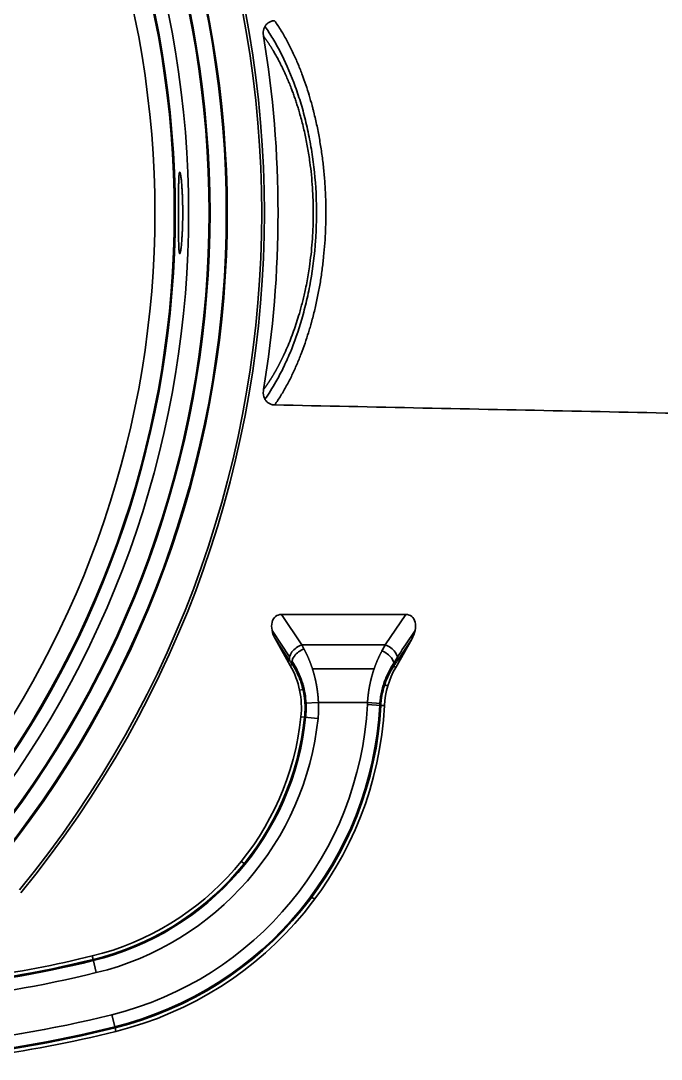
# Model space of a CAD drawing. Header units: millimetres. Extents: x 256 to 2096, y 1004 to 2403.
# Drawn here: x 782.8 to 877.4, y 2030.2 to 2183.4 of the extents above; entities that cross this region are included whole.
import ezdxf

# ---------------------------------------------------------------- set-up
doc = ezdxf.new("R2010")
doc.units = ezdxf.units.MM
doc.layers.add('1', color=7, linetype='Continuous', true_color=0xffffff)

msp = doc.modelspace()

# ---------------------------------------------------------------- linework, layer by layer
at = {"layer": '1', "color": 7, "linetype": 'Continuous', "lineweight": 35}
for p, q in [((824.277, 2091.321), (821.295, 2095.806)), ((821.295, 2095.806), (839.634, 2095.806)), ((836.62, 2091.321), (839.634, 2095.806)), ((819.899, 2093.452), (822.492, 2089.551)), ((839.586, 2091.304), (841.024, 2093.444)), ((822.541, 2088.927), (820.384, 2092.173)), ((820.384, 2092.173), (822.592, 2088.259)), ((824.277, 2091.321), (836.62, 2091.321)), ((838.154, 2088.003), (840.531, 2092.164)), ((838.35, 2088.918), (840.531, 2092.164)), ((822.876, 2088.419), (822.592, 2088.259)), ((837.856, 2088.173), (838.154, 2088.003)), ((834.976, 2087.806), (825.851, 2087.806)), ((836.52, 2085.421), (836.996, 2085.281)), ((823.963, 2084.612), (824.469, 2084.718)), ((826.74, 2082.836), (824.751, 2082.73)), ((826.74, 2082.836), (833.993, 2082.836)), ((835.961, 2082.393), (833.971, 2082.495)), ((835.98, 2082.689), (833.993, 2082.836)), ((835.961, 2082.393), (836.501, 2082.365)), ((824.699, 2080.666), (824.161, 2080.722)), ((826.68, 2080.461), (824.699, 2080.666)), ((815.778, 2059.033), (815.342, 2059.353)), ((825.742, 2054.073), (826.194, 2053.776)), ((793.323, 2045.394), (793.451, 2044.869)), ((793.922, 2042.933), (793.451, 2044.869)), ((796.705, 2034.789), (796.225, 2036.723)), ((796.835, 2034.264), (796.705, 2034.789))]:
    msp.add_line(p, q, dxfattribs=at)
for centre, radius, start, end in [((660.856, 2155.094), 157.508, 320.61471, 39.38529), ((660.856, 2155.094), 157.914, 320.54306, 39.45694), ((660.856, 2155.094), 152.286, 321.60242, 38.39758), ((660.856, 2155.094), 152.423, 321.57578, 38.42422), ((660.856, 2155.094), 149.737, 322.10607, 37.89393), ((660.856, 2155.094), 149.874, 322.07863, 37.92137), ((660.856, 2155.094), 146.722, 322.15246, 37.84754), ((660.856, 2155.094), 144.599, 322.57776, 37.42224), ((660.856, 2155.094), 144.749, 0, 37.42224), ((660.856, 2155.094), 141.738, 0, 37.42224), ((660.856, 2155.094), 159.924, 350.60723, 9.39277), ((660.856, 2155.094), 141.738, 322.57776, 0), ((660.856, 2155.094), 144.749, 322.57776, 0), ((811.552, 2082.029), 12.677, 354.08082, 29.43514), ((849.161, 2081.714), 12.677, 150.26027, 177.05798), ((784.247, 2085.051), 49.79, 283.9208, 357.05798), ((784.247, 2085.051), 51.623, 283.9208, 357.05798), ((784.247, 2085.051), 51.783, 283.9208, 357.05798), ((784.247, 2085.051), 52.323, 283.9208, 357.05798), ((811.552, 2082.029), 13.217, 354.08082, 3.03942), ((811.552, 2082.029), 13.377, 354.08082, 3.03943), ((811.552, 2082.029), 15.21, 354.08082, 3.03942), ((849.161, 2081.714), 15.21, 175.77289, 177.05798), ((849.161, 2081.714), 13.377, 175.7729, 177.05798), ((849.161, 2081.714), 13.217, 175.77289, 177.05798), ((783.701, 2084.917), 40.677, 283.68278, 354.08082), ((783.701, 2084.917), 41.217, 283.68278, 354.08082), ((783.701, 2084.917), 41.377, 283.68278, 354.08082), ((783.701, 2084.917), 43.21, 283.68278, 354.08082), ((751.718, 2216.288), 175.886, 278.21142, 283.68278), ((751.718, 2216.288), 176.426, 275.69435, 283.68278), ((751.718, 2216.288), 176.586, 275.69435, 283.68278), ((751.718, 2216.288), 178.418, 275.69435, 283.68278), ((751.718, 2216.288), 184.999, 275.49116, 283.9208), ((751.718, 2216.288), 186.832, 275.49116, 283.9208), ((751.718, 2216.288), 186.992, 275.49116, 283.9208), ((751.718, 2216.288), 187.532, 277.69828, 283.9208)]:
    msp.add_arc(centre, radius, start, end, dxfattribs=at)
for centre, major_axis, ratio, start_param, end_param in [((822.235, 2092.978), (-1.73, 2.603), 0.6399388, 5.8809843, 7.7403159), ((838.684, 2092.978), (1.747, 2.599), 0.638658, 4.8258968, 6.6886269), ((824.277, 2089.907), (-1.666, -1.107), 0.6399388, 4.310188, 6.1695196), ((836.62, 2089.907), (-1.66, 1.116), 0.638658, 3.2551004, 5.1178306), ((835.604, 2082.836), (6.902, 11.989), 0.0758217, 0.8309842, 1.1395168), ((824.611, 2089.398), (-1.676, -1.092), 0.5889183, 4.3459525, 6.1751349), ((836.126, 2089.161), (-1.674, 1.094), 0.5643979, 3.2473688, 5.065795)]:
    msp.add_ellipse(centre, major_axis=major_axis, ratio=ratio, start_param=start_param, end_param=end_param, dxfattribs=at)
for points, knots in [([(820.274, 2183.449), (820.207, 2183.447), (820.141, 2183.442), (820.009, 2183.425), (819.944, 2183.413), (819.847, 2183.39), (819.799, 2183.377), (819.751, 2183.361), (819.72, 2183.35), (819.704, 2183.345), (819.625, 2183.315), (819.504, 2183.261), (819.391, 2183.193), (819.309, 2183.136), (819.282, 2183.116), (819.229, 2183.075), (819.204, 2183.053), (819.129, 2182.986), (819.082, 2182.939), (818.996, 2182.839), (818.955, 2182.786), (818.899, 2182.703), (818.881, 2182.675), (818.847, 2182.617), (818.831, 2182.588), (818.785, 2182.499), (818.758, 2182.438), (818.711, 2182.314), (818.69, 2182.251), (818.664, 2182.154), (818.656, 2182.121), (818.642, 2182.056), (818.636, 2182.023), (818.608, 2181.859), (818.599, 2181.726), (818.6, 2181.559), (818.601, 2181.526), (818.605, 2181.459), (818.607, 2181.426), (818.616, 2181.326), (818.624, 2181.259), (818.635, 2181.193)], [0, 0, 0, 0, 0.0625, 0.0625, 0.125, 0.125, 0.15625, 0.171875, 0.171875, 0.1875, 0.1875, 0.25, 0.3125, 0.3125, 0.34375, 0.34375, 0.375, 0.375, 0.4375, 0.4375, 0.5, 0.5, 0.53125, 0.53125, 0.5625, 0.5625, 0.625, 0.625, 0.6875, 0.6875, 0.71875, 0.71875, 0.75, 0.75, 0.875, 0.875, 0.90625, 0.90625, 0.9375, 0.9375, 1, 1, 1, 1]), ([(820.274, 2126.739), (820.592, 2127.188), (820.899, 2127.656), (821.492, 2128.616), (821.777, 2129.11), (822.325, 2130.115), (822.587, 2130.627), (823.087, 2131.662), (823.325, 2132.184), (823.778, 2133.234), (823.992, 2133.761), (824.397, 2134.812), (824.588, 2135.337), (824.947, 2136.378), (825.115, 2136.895), (825.351, 2137.659), (825.427, 2137.912), (825.537, 2138.289), (825.592, 2138.477), (825.653, 2138.695), (825.683, 2138.803), (825.698, 2138.857), (825.706, 2138.884), (825.709, 2138.898), (825.711, 2138.904), (825.712, 2138.908), (825.713, 2138.909), (825.713, 2138.91), (825.713, 2138.911), (825.713, 2138.911), (825.713, 2138.911), (825.885, 2139.534), (826.21, 2140.797), (826.493, 2142.084), (826.756, 2143.38), (826.876, 2144.032), (827.096, 2145.343), (827.294, 2146.659), (827.449, 2147.979), (827.583, 2149.297), (827.639, 2149.956), (827.731, 2151.267), (827.766, 2151.921), (827.804, 2152.895), (827.819, 2153.38), (827.831, 2153.944), (827.835, 2154.225), (827.836, 2154.365), (827.837, 2154.435), (827.837, 2154.47), (827.838, 2154.487), (827.838, 2154.496), (827.838, 2154.5), (827.838, 2154.502), (827.838, 2154.504), (827.844, 2155.164), (827.84, 2155.831), (827.811, 2157.178), (827.785, 2157.858), (827.712, 2159.228), (827.664, 2159.918), (827.544, 2161.303), (827.473, 2161.999), (827.306, 2163.391), (827.21, 2164.088), (826.993, 2165.48), (826.873, 2166.174), (826.608, 2167.557), (826.464, 2168.244), (826.229, 2169.267), (826.107, 2169.776), (825.956, 2170.365), (825.879, 2170.659), (825.84, 2170.805), (825.821, 2170.878), (825.811, 2170.915), (825.806, 2170.933), (825.804, 2170.942), (825.802, 2170.947), (825.802, 2170.949), (825.802, 2170.95), (825.801, 2170.951), (825.801, 2170.951), (825.801, 2170.951), (825.67, 2171.438), (825.528, 2171.937), (825.221, 2172.956), (825.056, 2173.476), (824.701, 2174.529), (824.511, 2175.063), (824.105, 2176.139), (823.89, 2176.68), (823.431, 2177.763), (823.189, 2178.304), (822.677, 2179.379), (822.407, 2179.913), (821.842, 2180.963), (821.546, 2181.48), (820.929, 2182.486), (820.608, 2182.977), (820.274, 2183.449)], [0, 0, 0, 0, 0.03125, 0.03125, 0.0625, 0.0625, 0.09375, 0.09375, 0.125, 0.125, 0.15625, 0.15625, 0.1875, 0.1875, 0.21875, 0.21875, 0.234375, 0.234375, 0.2421875, 0.2460938, 0.2480469, 0.2490234, 0.2495117, 0.2497559, 0.2498779, 0.249939, 0.2499695, 0.2499847, 0.2499924, 0.2499924, 0.25, 0.25, 0.28125, 0.3125, 0.3125, 0.34375, 0.34375, 0.375, 0.40625, 0.40625, 0.4375, 0.4375, 0.46875, 0.46875, 0.484375, 0.4921875, 0.4960938, 0.4980469, 0.4990234, 0.4995117, 0.4997559, 0.4998779, 0.499939, 0.499939, 0.5, 0.5, 0.53125, 0.53125, 0.5625, 0.5625, 0.59375, 0.59375, 0.625, 0.625, 0.65625, 0.65625, 0.6875, 0.6875, 0.71875, 0.71875, 0.734375, 0.7421875, 0.7460938, 0.7480469, 0.7490234, 0.7495117, 0.7497559, 0.7498779, 0.749939, 0.7499695, 0.7499847, 0.7499924, 0.7499924, 0.75, 0.75, 0.78125, 0.78125, 0.8125, 0.8125, 0.84375, 0.84375, 0.875, 0.875, 0.90625, 0.90625, 0.9375, 0.9375, 0.96875, 0.96875, 1, 1, 1, 1]), ([(818.841, 2127.581), (819.4, 2128.372), (819.945, 2129.233), (820.84, 2130.812), (821.198, 2131.492), (821.721, 2132.567), (821.893, 2132.936), (822.23, 2133.685), (822.395, 2134.066), (823.198, 2136.003), (823.78, 2137.656), (824.546, 2140.299), (824.783, 2141.208), (825.11, 2142.615), (825.214, 2143.093), (825.411, 2144.057), (825.503, 2144.543), (825.932, 2146.983), (826.178, 2148.982), (826.39, 2152.049), (826.434, 2153.083), (826.46, 2154.653), (826.462, 2155.177), (826.451, 2156.218), (826.439, 2156.737), (826.344, 2159.32), (826.162, 2161.354), (825.804, 2163.857), (825.726, 2164.357), (825.557, 2165.344), (825.468, 2165.832), (825.182, 2167.275), (824.969, 2168.214), (824.503, 2170.046), (824.25, 2170.939), (823.704, 2172.68), (823.411, 2173.53), (822.492, 2175.973), (821.824, 2177.469), (820.756, 2179.53), (820.388, 2180.187), (819.634, 2181.437), (819.251, 2182.024), (818.857, 2182.584), (818.849, 2182.595), (818.841, 2182.606)], [0, 0, 0, 0, 0.0674987, 0.0674987, 0.1140783, 0.1140783, 0.137368, 0.137368, 0.1606578, 0.1606578, 0.2538168, 0.2538168, 0.3003964, 0.3003964, 0.3236861, 0.3236861, 0.3469759, 0.3469759, 0.4401349, 0.4401349, 0.4867145, 0.4867145, 0.5100042, 0.5100042, 0.533294, 0.533294, 0.626453, 0.626453, 0.6497428, 0.6497428, 0.6730326, 0.6730326, 0.7196121, 0.7196121, 0.7661916, 0.7661916, 0.8127712, 0.8127712, 0.9059302, 0.9059302, 0.9525097, 0.9525097, 0.9990893, 0.9990893, 1, 1, 1, 1]), ([(818.635, 2128.994), (818.648, 2129.011), (818.673, 2129.044), (818.71, 2129.095), (818.747, 2129.146), (818.784, 2129.198), (818.821, 2129.249), (818.858, 2129.301), (818.895, 2129.353), (818.932, 2129.405), (818.969, 2129.457), (819.006, 2129.51), (819.043, 2129.563), (819.079, 2129.616), (819.116, 2129.669), (819.153, 2129.722), (819.189, 2129.776), (819.226, 2129.83), (819.262, 2129.884), (819.299, 2129.938), (819.335, 2129.992), (819.371, 2130.047), (819.407, 2130.102), (819.444, 2130.157), (819.48, 2130.212), (819.516, 2130.268), (819.552, 2130.324), (819.588, 2130.379), (819.624, 2130.436), (819.66, 2130.492), (819.695, 2130.548), (819.731, 2130.605), (819.767, 2130.662), (819.802, 2130.719), (819.838, 2130.777), (819.873, 2130.834), (819.909, 2130.892), (819.944, 2130.95), (819.98, 2131.008), (820.015, 2131.067), (820.05, 2131.126), (820.085, 2131.184), (820.12, 2131.244), (820.155, 2131.303), (820.19, 2131.362), (820.225, 2131.422), (820.26, 2131.482), (820.295, 2131.542), (820.33, 2131.602), (820.364, 2131.663), (820.399, 2131.724), (820.434, 2131.785), (820.468, 2131.846), (820.503, 2131.907), (820.537, 2131.969), (820.571, 2132.031), (820.605, 2132.093), (820.64, 2132.155), (820.674, 2132.217), (820.708, 2132.28), (820.742, 2132.343), (820.776, 2132.406), (820.81, 2132.469), (820.843, 2132.533), (820.877, 2132.597), (820.911, 2132.661), (820.945, 2132.725), (820.978, 2132.789), (821.012, 2132.854), (821.045, 2132.918), (821.078, 2132.983), (821.112, 2133.049), (821.145, 2133.114), (821.178, 2133.18), (821.211, 2133.245), (821.244, 2133.312), (821.277, 2133.378), (821.31, 2133.444), (821.343, 2133.511), (821.376, 2133.578), (821.408, 2133.645), (821.441, 2133.712), (821.474, 2133.78), (821.506, 2133.848), (821.538, 2133.916), (821.571, 2133.984), (821.77, 2134.405), (822.126, 2135.195), (822.62, 2136.393), (823.086, 2137.631), (823.522, 2138.909), (823.876, 2140.058), (824.158, 2141.059), (824.378, 2141.898), (824.586, 2142.749), (824.801, 2143.705), (825.019, 2144.77), (825.232, 2145.947), (825.45, 2147.337), (825.657, 2148.949), (825.831, 2150.792), (825.944, 2152.656), (825.983, 2154.095), (825.99, 2155.531), (825.966, 2156.966), (825.872, 2158.841), (825.714, 2160.714), (825.522, 2162.321), (825.326, 2163.656), (825.146, 2164.729), (824.946, 2165.788), (824.725, 2166.833), (824.485, 2167.864), (824.225, 2168.881), (823.973, 2169.786), (823.735, 2170.583), (823.517, 2171.276), (823.29, 2171.956), (823.056, 2172.624), (822.795, 2173.331), (822.505, 2174.073), (822.184, 2174.848), (821.85, 2175.606), (821.51, 2176.338), (821.164, 2177.041), (820.815, 2177.713), (820.46, 2178.362), (820.197, 2178.816), (820.031, 2179.095), (819.963, 2179.207), (819.895, 2179.318), (819.827, 2179.428), (819.759, 2179.538), (819.69, 2179.647), (819.622, 2179.755), (819.553, 2179.863), (819.484, 2179.969), (819.414, 2180.076), (819.344, 2180.181), (819.275, 2180.285), (819.204, 2180.389), (819.134, 2180.492), (819.063, 2180.595), (818.993, 2180.696), (818.922, 2180.797), (818.85, 2180.897), (818.779, 2180.997), (818.707, 2181.096), (818.659, 2181.161), (818.635, 2181.193)], [0, 0, 0, 0, 0.0015656, 0.0031303, 0.0046943, 0.0062575, 0.0078199, 0.0093816, 0.0109425, 0.0125028, 0.0140623, 0.015621, 0.0171791, 0.0187365, 0.0202933, 0.0218493, 0.0234047, 0.0249595, 0.0265137, 0.0280672, 0.0296201, 0.0311724, 0.0327241, 0.0342753, 0.0358259, 0.037376, 0.0389255, 0.0404744, 0.0420229, 0.0435709, 0.0451183, 0.0466653, 0.0482118, 0.0497578, 0.0513034, 0.0528486, 0.0543933, 0.0559376, 0.0574815, 0.0590251, 0.0605682, 0.062111, 0.0636534, 0.0651954, 0.0667372, 0.0682786, 0.0698197, 0.0713605, 0.072901, 0.0744412, 0.0759812, 0.0775209, 0.0790603, 0.0805996, 0.0821386, 0.0836774, 0.085216, 0.0867544, 0.0882926, 0.0898307, 0.0913687, 0.0929065, 0.0944441, 0.0959817, 0.0975191, 0.0990565, 0.1005938, 0.102131, 0.1036681, 0.1052052, 0.1067423, 0.1082794, 0.1098164, 0.1113534, 0.1128905, 0.1144276, 0.1159647, 0.1175018, 0.119039, 0.1205763, 0.1221137, 0.1236511, 0.1251887, 0.1267264, 0.1282642, 0.1298021, 0.1313402, 0.1566888, 0.1817552, 0.2065923, 0.2312539, 0.255795, 0.2708173, 0.2857716, 0.3006708, 0.3155279, 0.3352241, 0.3548147, 0.3743314, 0.4035924, 0.4327194, 0.4620286, 0.4912891, 0.4999978, 0.5291395, 0.558319, 0.5880462, 0.6179125, 0.635592, 0.6532882, 0.6710247, 0.6888252, 0.7067131, 0.7247115, 0.7428433, 0.7558506, 0.7688603, 0.7818805, 0.7949191, 0.8079841, 0.8241306, 0.8403933, 0.8567867, 0.8733251, 0.8893558, 0.9053595, 0.9213492, 0.9373381, 0.9402903, 0.9432453, 0.9462029, 0.9491634, 0.9521268, 0.9550931, 0.9580625, 0.961035, 0.9640108, 0.9669899, 0.9699723, 0.9729582, 0.9759477, 0.9789407, 0.9819375, 0.984938, 0.9879424, 0.9909507, 0.993963, 0.9969794, 1, 1, 1, 1]), ([(806.703, 2155.094), (806.703, 2155.108), (806.703, 2155.135), (806.703, 2155.177), (806.703, 2155.219), (806.703, 2155.261), (806.703, 2155.302), (806.703, 2155.343), (806.702, 2155.385), (806.702, 2155.426), (806.702, 2155.467), (806.702, 2155.508), (806.701, 2155.549), (806.701, 2155.59), (806.701, 2155.63), (806.7, 2155.671), (806.7, 2155.711), (806.7, 2155.752), (806.699, 2155.792), (806.699, 2155.832), (806.698, 2155.872), (806.698, 2155.912), (806.697, 2155.952), (806.697, 2155.991), (806.696, 2156.031), (806.696, 2156.07), (806.695, 2156.11), (806.694, 2156.149), (806.694, 2156.188), (806.693, 2156.227), (806.691, 2156.348), (806.687, 2156.549), (806.68, 2156.828), (806.671, 2157.104), (806.659, 2157.467), (806.64, 2157.911), (806.617, 2158.362), (806.594, 2158.737), (806.573, 2159.042), (806.547, 2159.377), (806.516, 2159.73), (806.48, 2160.084), (806.443, 2160.391), (806.41, 2160.621), (806.381, 2160.788), (806.356, 2160.907), (806.328, 2161.017), (806.296, 2161.099), (806.263, 2161.131), (806.232, 2161.104), (806.204, 2161.016), (806.179, 2160.866), (806.16, 2160.68), (806.145, 2160.484), (806.134, 2160.294), (806.124, 2160.084), (806.115, 2159.853), (806.107, 2159.603), (806.099, 2159.29), (806.092, 2158.902), (806.085, 2158.43), (806.08, 2157.928), (806.077, 2157.488), (806.075, 2157.126), (806.074, 2156.85), (806.073, 2156.57), (806.073, 2156.355), (806.072, 2156.208), (806.072, 2156.131), (806.072, 2156.054), (806.072, 2155.977), (806.072, 2155.899), (806.072, 2155.82), (806.072, 2155.741), (806.072, 2155.662), (806.071, 2155.582), (806.071, 2155.502), (806.071, 2155.421), (806.071, 2155.34), (806.071, 2155.258), (806.071, 2155.176), (806.071, 2155.121), (806.071, 2155.094)], [0, 0, 0, 0, 0.0022117, 0.004418, 0.0066191, 0.0088149, 0.0110057, 0.0131914, 0.0153721, 0.017548, 0.0197191, 0.0218855, 0.0240473, 0.0262045, 0.0283573, 0.0305058, 0.0326499, 0.0347899, 0.0369258, 0.0390577, 0.0411857, 0.0433099, 0.0454303, 0.0475471, 0.0496603, 0.0517701, 0.0538765, 0.0559796, 0.0580795, 0.0601764, 0.0622703, 0.0775391, 0.0927952, 0.1080757, 0.1234176, 0.1544075, 0.1855119, 0.2063346, 0.227028, 0.2476811, 0.2785518, 0.3095426, 0.3406261, 0.3716274, 0.3926566, 0.4136053, 0.434567, 0.466593, 0.4989509, 0.5313877, 0.5634267, 0.5954019, 0.6276485, 0.6486301, 0.6695293, 0.690436, 0.7110475, 0.7316083, 0.7522066, 0.7829459, 0.8138211, 0.844691, 0.8754095, 0.8907106, 0.9060106, 0.9213474, 0.9367582, 0.9408527, 0.9449618, 0.9490861, 0.9532263, 0.9573832, 0.9615572, 0.9657491, 0.9699595, 0.9741889, 0.9784381, 0.9827075, 0.9869978, 0.9913097, 0.9956435, 1, 1, 1, 1]), ([(806.071, 2155.094), (806.071, 2155.08), (806.071, 2155.051), (806.071, 2155.009), (806.071, 2154.968), (806.071, 2154.926), (806.071, 2154.884), (806.071, 2154.842), (806.071, 2154.801), (806.071, 2154.76), (806.071, 2154.718), (806.071, 2154.677), (806.071, 2154.636), (806.071, 2154.595), (806.071, 2154.554), (806.071, 2154.514), (806.071, 2154.473), (806.072, 2154.432), (806.072, 2154.392), (806.072, 2154.352), (806.072, 2154.312), (806.072, 2154.272), (806.072, 2154.232), (806.072, 2154.192), (806.072, 2154.152), (806.072, 2154.112), (806.072, 2154.073), (806.072, 2154.033), (806.072, 2153.994), (806.072, 2153.955), (806.073, 2153.834), (806.073, 2153.632), (806.074, 2153.352), (806.075, 2153.075), (806.077, 2152.711), (806.08, 2152.266), (806.085, 2151.814), (806.09, 2151.439), (806.095, 2151.133), (806.101, 2150.799), (806.111, 2150.447), (806.124, 2150.095), (806.139, 2149.79), (806.155, 2149.562), (806.171, 2149.397), (806.186, 2149.279), (806.205, 2149.17), (806.23, 2149.088), (806.26, 2149.056), (806.293, 2149.081), (806.328, 2149.168), (806.365, 2149.316), (806.399, 2149.499), (806.428, 2149.694), (806.454, 2149.884), (806.483, 2150.13), (806.515, 2150.447), (806.547, 2150.802), (806.572, 2151.139), (806.593, 2151.446), (806.616, 2151.821), (806.64, 2152.272), (806.659, 2152.715), (806.671, 2153.079), (806.68, 2153.354), (806.687, 2153.634), (806.691, 2153.848), (806.694, 2153.993), (806.695, 2154.069), (806.696, 2154.146), (806.697, 2154.222), (806.698, 2154.3), (806.699, 2154.377), (806.7, 2154.455), (806.701, 2154.534), (806.701, 2154.613), (806.702, 2154.692), (806.702, 2154.771), (806.703, 2154.851), (806.703, 2154.932), (806.703, 2155.013), (806.703, 2155.067), (806.703, 2155.094)], [0, 0, 0, 0, 0.0022233, 0.004441, 0.0066533, 0.0088602, 0.0110618, 0.0132582, 0.0154495, 0.0176357, 0.019817, 0.0219934, 0.024165, 0.0263319, 0.0284942, 0.030652, 0.0328053, 0.0349543, 0.037099, 0.0392395, 0.041376, 0.0435085, 0.0456371, 0.0477619, 0.049883, 0.0520005, 0.0541144, 0.0562249, 0.0583321, 0.0604361, 0.0625369, 0.0778615, 0.0931704, 0.1085014, 0.1238922, 0.1549748, 0.1861651, 0.2070135, 0.2277249, 0.2483896, 0.2791895, 0.310114, 0.3410121, 0.371828, 0.3926562, 0.4134228, 0.4342196, 0.4659487, 0.4979931, 0.5302505, 0.5621462, 0.5940085, 0.6261668, 0.6472609, 0.6682861, 0.6893334, 0.720609, 0.751844, 0.7725858, 0.7933558, 0.8142433, 0.8453347, 0.8763223, 0.8916661, 0.9069592, 0.9222388, 0.9375419, 0.9416059, 0.9456813, 0.9497688, 0.9538691, 0.9579829, 0.9621107, 0.9662533, 0.9704112, 0.9745852, 0.9787758, 0.9829837, 0.9872094, 0.9914537, 0.995717, 1, 1, 1, 1]), ([(818.635, 2128.994), (818.613, 2128.861), (818.601, 2128.729), (818.599, 2128.53), (818.601, 2128.464), (818.609, 2128.365), (818.612, 2128.332), (818.62, 2128.265), (818.624, 2128.232), (818.652, 2128.066), (818.686, 2127.938), (818.757, 2127.752), (818.784, 2127.691), (818.822, 2127.616), (818.83, 2127.601), (818.847, 2127.572), (818.871, 2127.528), (818.898, 2127.486), (818.954, 2127.404), (818.994, 2127.351), (819.08, 2127.251), (819.127, 2127.203), (819.189, 2127.147), (819.201, 2127.136), (819.227, 2127.115), (819.24, 2127.104), (819.279, 2127.073), (819.306, 2127.053), (819.388, 2126.996), (819.502, 2126.927), (819.624, 2126.872), (819.703, 2126.843), (819.718, 2126.837), (819.75, 2126.826), (819.798, 2126.811), (819.846, 2126.798), (819.943, 2126.774), (820.009, 2126.762), (820.14, 2126.745), (820.207, 2126.74), (820.274, 2126.739)], [0, 0, 0, 0, 0.125, 0.125, 0.1875, 0.1875, 0.21875, 0.21875, 0.25, 0.25, 0.375, 0.375, 0.4375, 0.4375, 0.453125, 0.453125, 0.46875, 0.5, 0.5, 0.5625, 0.5625, 0.625, 0.625, 0.640625, 0.640625, 0.65625, 0.65625, 0.6875, 0.6875, 0.75, 0.8125, 0.8125, 0.828125, 0.828125, 0.84375, 0.875, 0.875, 0.9375, 0.9375, 1, 1, 1, 1]), ([(826.74, 2082.836), (826.739, 2082.852), (826.738, 2082.886), (826.735, 2082.936), (826.733, 2082.987), (826.73, 2083.037), (826.727, 2083.088), (826.724, 2083.139), (826.721, 2083.189), (826.718, 2083.24), (826.715, 2083.291), (826.711, 2083.342), (826.707, 2083.393), (826.704, 2083.444), (826.7, 2083.495), (826.696, 2083.546), (826.691, 2083.597), (826.687, 2083.648), (826.683, 2083.7), (826.678, 2083.751), (826.673, 2083.802), (826.668, 2083.854), (826.663, 2083.905), (826.658, 2083.956), (826.653, 2084.008), (826.647, 2084.059), (826.642, 2084.111), (826.636, 2084.162), (826.63, 2084.214), (826.624, 2084.266), (826.618, 2084.317), (826.611, 2084.369), (826.605, 2084.421), (826.598, 2084.472), (826.591, 2084.524), (826.584, 2084.576), (826.577, 2084.627), (826.57, 2084.679), (826.563, 2084.731), (826.555, 2084.782), (826.548, 2084.834), (826.54, 2084.886), (826.532, 2084.938), (826.524, 2084.989), (826.515, 2085.041), (826.507, 2085.093), (826.498, 2085.144), (826.49, 2085.196), (826.481, 2085.248), (826.472, 2085.299), (826.463, 2085.351), (826.454, 2085.403), (826.444, 2085.454), (826.435, 2085.506), (826.425, 2085.557), (826.415, 2085.609), (826.405, 2085.661), (826.395, 2085.712), (826.384, 2085.764), (826.374, 2085.815), (826.363, 2085.866), (826.353, 2085.918), (826.342, 2085.969), (826.331, 2086.021), (826.32, 2086.072), (826.308, 2086.123), (826.297, 2086.174), (826.285, 2086.226), (826.274, 2086.277), (826.262, 2086.328), (826.25, 2086.379), (826.238, 2086.43), (826.225, 2086.481), (826.213, 2086.532), (826.2, 2086.583), (826.187, 2086.634), (826.175, 2086.684), (826.162, 2086.735), (826.149, 2086.786), (826.135, 2086.836), (826.122, 2086.887), (826.108, 2086.938), (826.095, 2086.988), (826.081, 2087.038), (826.067, 2087.089), (826.053, 2087.139), (826.035, 2087.203), (826.012, 2087.28), (825.986, 2087.371), (825.959, 2087.462), (825.931, 2087.553), (825.903, 2087.644), (825.874, 2087.735), (825.845, 2087.825), (825.815, 2087.916), (825.785, 2088.007), (825.754, 2088.097), (825.723, 2088.187), (825.691, 2088.278), (825.659, 2088.368), (825.626, 2088.458), (825.593, 2088.548), (825.559, 2088.637), (825.525, 2088.727), (825.491, 2088.816), (825.455, 2088.905), (825.42, 2088.994), (825.384, 2089.083), (825.347, 2089.171), (825.31, 2089.259), (825.272, 2089.347), (825.234, 2089.435), (825.196, 2089.522), (825.157, 2089.609), (825.118, 2089.696), (825.078, 2089.783), (825.037, 2089.869), (824.997, 2089.955), (824.955, 2090.04), (824.914, 2090.125), (824.872, 2090.21), (824.829, 2090.295), (824.787, 2090.379), (824.743, 2090.462), (824.7, 2090.546), (824.656, 2090.628), (824.626, 2090.683), (824.611, 2090.711)], [0, 0, 0, 0, 0.0056661, 0.0113406, 0.0170233, 0.0227144, 0.0284137, 0.0341213, 0.0398371, 0.0455611, 0.0512932, 0.0570335, 0.0627818, 0.0685382, 0.0743026, 0.080075, 0.0858553, 0.0916435, 0.0974395, 0.1032434, 0.109055, 0.1148744, 0.1207014, 0.1265361, 0.1323783, 0.138228, 0.1440852, 0.1499498, 0.1558217, 0.161701, 0.1675874, 0.1734811, 0.1793819, 0.1852897, 0.1912045, 0.1971262, 0.2030548, 0.2089901, 0.2149322, 0.2208809, 0.2268363, 0.2327982, 0.2387667, 0.2447419, 0.2507238, 0.2567123, 0.2627075, 0.2687095, 0.2747182, 0.2807336, 0.2867557, 0.2927846, 0.2988202, 0.3048626, 0.3109117, 0.3169676, 0.3230302, 0.3290995, 0.3351756, 0.3412583, 0.3473478, 0.353444, 0.3595468, 0.3656562, 0.3717723, 0.377895, 0.3840243, 0.3901601, 0.3963025, 0.4024513, 0.4086066, 0.4147683, 0.4209363, 0.4271108, 0.4332917, 0.439479, 0.4456727, 0.4518729, 0.4580795, 0.4642926, 0.4705122, 0.4767383, 0.4829708, 0.4892099, 0.4954554, 0.5017074, 0.5079659, 0.5193408, 0.5307644, 0.5422363, 0.5537566, 0.5653249, 0.5769411, 0.5886048, 0.6003158, 0.6120738, 0.6238791, 0.6357317, 0.6476318, 0.6595794, 0.6715746, 0.6836175, 0.6957081, 0.7078464, 0.7200323, 0.732266, 0.7445471, 0.7568758, 0.7692517, 0.7816748, 0.794145, 0.806662, 0.8192259, 0.8318368, 0.8444946, 0.8571992, 0.8699505, 0.8827485, 0.8955931, 0.908484, 0.9214212, 0.9344043, 0.9474331, 0.9605074, 0.9736269, 0.9867912, 1, 1, 1, 1]), ([(833.993, 2082.836), (833.994, 2082.851), (833.996, 2082.883), (833.999, 2082.931), (834.002, 2082.979), (834.005, 2083.027), (834.009, 2083.075), (834.013, 2083.122), (834.016, 2083.17), (834.02, 2083.218), (834.024, 2083.266), (834.028, 2083.314), (834.032, 2083.362), (834.037, 2083.41), (834.041, 2083.458), (834.046, 2083.506), (834.051, 2083.554), (834.055, 2083.602), (834.06, 2083.65), (834.066, 2083.698), (834.071, 2083.746), (834.076, 2083.794), (834.082, 2083.842), (834.087, 2083.89), (834.093, 2083.938), (834.099, 2083.986), (834.105, 2084.034), (834.111, 2084.082), (834.117, 2084.13), (834.123, 2084.178), (834.13, 2084.226), (834.136, 2084.274), (834.143, 2084.322), (834.15, 2084.37), (834.157, 2084.418), (834.164, 2084.466), (834.171, 2084.514), (834.178, 2084.562), (834.185, 2084.61), (834.193, 2084.658), (834.201, 2084.706), (834.208, 2084.754), (834.216, 2084.802), (834.224, 2084.85), (834.233, 2084.898), (834.241, 2084.946), (834.249, 2084.994), (834.258, 2085.042), (834.266, 2085.09), (834.275, 2085.137), (834.284, 2085.185), (834.293, 2085.233), (834.302, 2085.281), (834.311, 2085.329), (834.321, 2085.376), (834.33, 2085.424), (834.34, 2085.472), (834.35, 2085.52), (834.36, 2085.567), (834.37, 2085.615), (834.38, 2085.663), (834.39, 2085.71), (834.4, 2085.758), (834.411, 2085.805), (834.421, 2085.853), (834.432, 2085.9), (834.443, 2085.948), (834.454, 2085.995), (834.465, 2086.042), (834.476, 2086.09), (834.488, 2086.137), (834.499, 2086.184), (834.511, 2086.232), (834.522, 2086.279), (834.534, 2086.326), (834.546, 2086.373), (834.558, 2086.42), (834.57, 2086.467), (834.583, 2086.514), (834.595, 2086.561), (834.608, 2086.608), (834.62, 2086.655), (834.633, 2086.702), (834.646, 2086.749), (834.659, 2086.795), (834.672, 2086.842), (834.689, 2086.899), (834.708, 2086.965), (834.73, 2087.041), (834.753, 2087.118), (834.776, 2087.194), (834.8, 2087.271), (834.824, 2087.348), (834.849, 2087.425), (834.874, 2087.502), (834.899, 2087.579), (834.925, 2087.656), (834.951, 2087.733), (834.977, 2087.811), (835.004, 2087.888), (835.032, 2087.966), (835.06, 2088.043), (835.088, 2088.121), (835.116, 2088.198), (835.145, 2088.276), (835.175, 2088.353), (835.205, 2088.431), (835.235, 2088.509), (835.266, 2088.586), (835.297, 2088.664), (835.328, 2088.741), (835.36, 2088.819), (835.393, 2088.897), (835.425, 2088.974), (835.459, 2089.052), (835.492, 2089.129), (835.526, 2089.206), (835.561, 2089.283), (835.595, 2089.361), (835.631, 2089.438), (835.666, 2089.515), (835.702, 2089.592), (835.739, 2089.668), (835.776, 2089.745), (835.813, 2089.821), (835.851, 2089.898), (835.889, 2089.974), (835.927, 2090.05), (835.966, 2090.126), (836.005, 2090.201), (836.045, 2090.277), (836.085, 2090.352), (836.112, 2090.402), (836.126, 2090.427)], [0, 0, 0, 0, 0.0056085, 0.0112203, 0.0168355, 0.0224542, 0.0280763, 0.0337019, 0.0393311, 0.0449638, 0.0506002, 0.0562402, 0.0618839, 0.0675313, 0.0731824, 0.0788373, 0.0844961, 0.0901587, 0.0958252, 0.1014956, 0.10717, 0.1128484, 0.1185308, 0.1242173, 0.1299078, 0.1356026, 0.1413014, 0.1470045, 0.1527118, 0.1584234, 0.1641393, 0.1698595, 0.1755841, 0.1813131, 0.1870466, 0.1927845, 0.1985269, 0.2042739, 0.2100254, 0.2157816, 0.2215423, 0.2273078, 0.2330779, 0.2388529, 0.2446325, 0.250417, 0.2562063, 0.2620005, 0.2677996, 0.2736036, 0.2794126, 0.2852266, 0.2910456, 0.2968697, 0.3026989, 0.3085332, 0.3143727, 0.3202173, 0.3260672, 0.3319224, 0.3377828, 0.3436485, 0.3495196, 0.3553961, 0.361278, 0.3671653, 0.3730581, 0.3789565, 0.3848603, 0.3907697, 0.3966847, 0.4026054, 0.4085317, 0.4144637, 0.4204014, 0.4263449, 0.4322941, 0.4382492, 0.44421, 0.4501768, 0.4561495, 0.4621281, 0.4681126, 0.4741032, 0.4800997, 0.4861023, 0.492111, 0.5019542, 0.511849, 0.5217956, 0.531794, 0.5418444, 0.5519469, 0.5621017, 0.5723088, 0.5825684, 0.5928806, 0.6032454, 0.6136632, 0.6241338, 0.6346575, 0.6452343, 0.6558644, 0.6665478, 0.6772848, 0.6880752, 0.6989194, 0.7098173, 0.7207691, 0.7317748, 0.7428346, 0.7539485, 0.7651167, 0.7763391, 0.7876161, 0.7989475, 0.8103335, 0.8217742, 0.8332696, 0.8448199, 0.8564251, 0.8680853, 0.8798006, 0.8915711, 0.9033968, 0.9152778, 0.9272142, 0.9392061, 0.9512535, 0.9633565, 0.9755152, 0.9877297, 1, 1, 1, 1]), ([(822.837, 2088.937), (822.99, 2088.709), (823.138, 2088.473), (823.513, 2087.824), (823.731, 2087.393), (824.115, 2086.504), (824.283, 2086.044), (824.495, 2085.328), (824.559, 2085.086), (824.672, 2084.591), (824.722, 2084.34), (824.837, 2083.641), (824.886, 2083.191), (824.91, 2082.738)], [0, 0, 0, 0, 0.134019, 0.134019, 0.3564475, 0.3564475, 0.578876, 0.578876, 0.6900903, 0.6900903, 0.8013045, 0.8013045, 1, 1, 1, 1]), ([(824.751, 2082.73), (824.75, 2082.742), (824.749, 2082.767), (824.746, 2082.804), (824.744, 2082.841), (824.742, 2082.878), (824.739, 2082.915), (824.737, 2082.952), (824.734, 2082.989), (824.731, 2083.026), (824.728, 2083.063), (824.725, 2083.1), (824.722, 2083.137), (824.718, 2083.174), (824.715, 2083.211), (824.711, 2083.248), (824.708, 2083.285), (824.704, 2083.322), (824.7, 2083.359), (824.696, 2083.395), (824.692, 2083.432), (824.687, 2083.469), (824.683, 2083.506), (824.678, 2083.543), (824.674, 2083.58), (824.669, 2083.617), (824.664, 2083.653), (824.659, 2083.69), (824.654, 2083.727), (824.649, 2083.764), (824.643, 2083.8), (824.638, 2083.837), (824.632, 2083.874), (824.626, 2083.91), (824.621, 2083.947), (824.615, 2083.984), (824.608, 2084.02), (824.602, 2084.057), (824.596, 2084.094), (824.589, 2084.13), (824.583, 2084.167), (824.576, 2084.203), (824.569, 2084.24), (824.563, 2084.276), (824.556, 2084.313), (824.548, 2084.349), (824.541, 2084.386), (824.534, 2084.422), (824.526, 2084.458), (824.519, 2084.495), (824.511, 2084.531), (824.503, 2084.567), (824.495, 2084.603), (824.487, 2084.64), (824.458, 2084.767), (824.405, 2084.983), (824.323, 2085.286), (824.232, 2085.586), (824.13, 2085.895), (824.015, 2086.211), (823.886, 2086.532), (823.749, 2086.847), (823.641, 2087.077), (823.566, 2087.227), (823.529, 2087.301), (823.491, 2087.375), (823.453, 2087.448), (823.414, 2087.521), (823.375, 2087.593), (823.336, 2087.665), (823.296, 2087.736), (823.255, 2087.806), (823.215, 2087.877), (823.174, 2087.946), (823.132, 2088.015), (823.09, 2088.084), (823.048, 2088.152), (823.006, 2088.22), (822.963, 2088.287), (822.919, 2088.353), (822.89, 2088.397), (822.876, 2088.419)], [0, 0, 0, 0, 0.005557, 0.0111144, 0.0166723, 0.0222308, 0.02779, 0.0333502, 0.0389113, 0.0444736, 0.0500371, 0.055602, 0.0611684, 0.0667365, 0.0723063, 0.0778779, 0.0834516, 0.0890275, 0.0946055, 0.100186, 0.105769, 0.1113546, 0.116943, 0.1225342, 0.1281285, 0.1337258, 0.1393265, 0.1449305, 0.150538, 0.1561491, 0.161764, 0.1673828, 0.1730055, 0.1786323, 0.1842634, 0.1898988, 0.1955387, 0.2011832, 0.2068325, 0.2124865, 0.2181455, 0.2238096, 0.2294789, 0.2351535, 0.2408335, 0.2465191, 0.2522104, 0.2579074, 0.2636103, 0.2693193, 0.2750344, 0.2807557, 0.2864834, 0.2922177, 0.2979585, 0.3468626, 0.3962173, 0.4460893, 0.4965431, 0.5537416, 0.6115466, 0.6700388, 0.7292962, 0.7439963, 0.7587309, 0.773501, 0.7883077, 0.803152, 0.8180349, 0.8329574, 0.8479205, 0.8629253, 0.8779726, 0.8930635, 0.9081989, 0.9233798, 0.9386072, 0.953882, 0.9692051, 0.9845774, 1, 1, 1, 1]), ([(835.82, 2082.7), (835.827, 2082.791), (835.835, 2082.881), (835.872, 2083.274), (835.912, 2083.575), (836.015, 2084.175), (836.078, 2084.476), (836.298, 2085.357), (836.485, 2085.92), (836.819, 2086.735), (836.941, 2087.002), (837.198, 2087.519), (837.334, 2087.77), (837.537, 2088.117), (837.6, 2088.22), (837.664, 2088.323)], [0, 0, 0, 0, 0.0444283, 0.0444283, 0.1929705, 0.1929705, 0.3415126, 0.3415126, 0.6385969, 0.6385969, 0.787139, 0.787139, 0.9356812, 0.9356812, 1, 1, 1, 1]), ([(835.98, 2082.689), (836.019, 2083.217), (836.166, 2084.23), (836.569, 2085.655), (837.131, 2086.985), (837.597, 2087.784), (837.856, 2088.173)], [0, 0, 0, 0, 0.2539531, 0.4879314, 0.7288119, 1, 1, 1, 1])]:
    msp.add_open_spline(points, degree=3, knots=knots, dxfattribs=at)
for points in [[(820.274, 2126.739), (827.557, 2126.588), (842.16, 2126.285), (864.174, 2125.832), (878.923, 2125.53), (886.315, 2125.378)], [(824.611, 2090.711), (824.573, 2090.781), (824.498, 2090.919), (824.386, 2091.123), (824.313, 2091.255), (824.277, 2091.321)], [(836.126, 2090.427), (836.183, 2090.531), (836.295, 2090.736), (836.459, 2091.034), (836.567, 2091.226), (836.62, 2091.321)], [(822.876, 2088.419), (822.838, 2088.477), (822.762, 2088.593), (822.651, 2088.762), (822.578, 2088.873), (822.541, 2088.927)], [(837.856, 2088.173), (837.913, 2088.26), (838.025, 2088.431), (838.189, 2088.679), (838.297, 2088.839), (838.35, 2088.918)]]:
    msp.add_open_spline(points, degree=3, dxfattribs=at)

doc.saveas('drawing.dxf')
